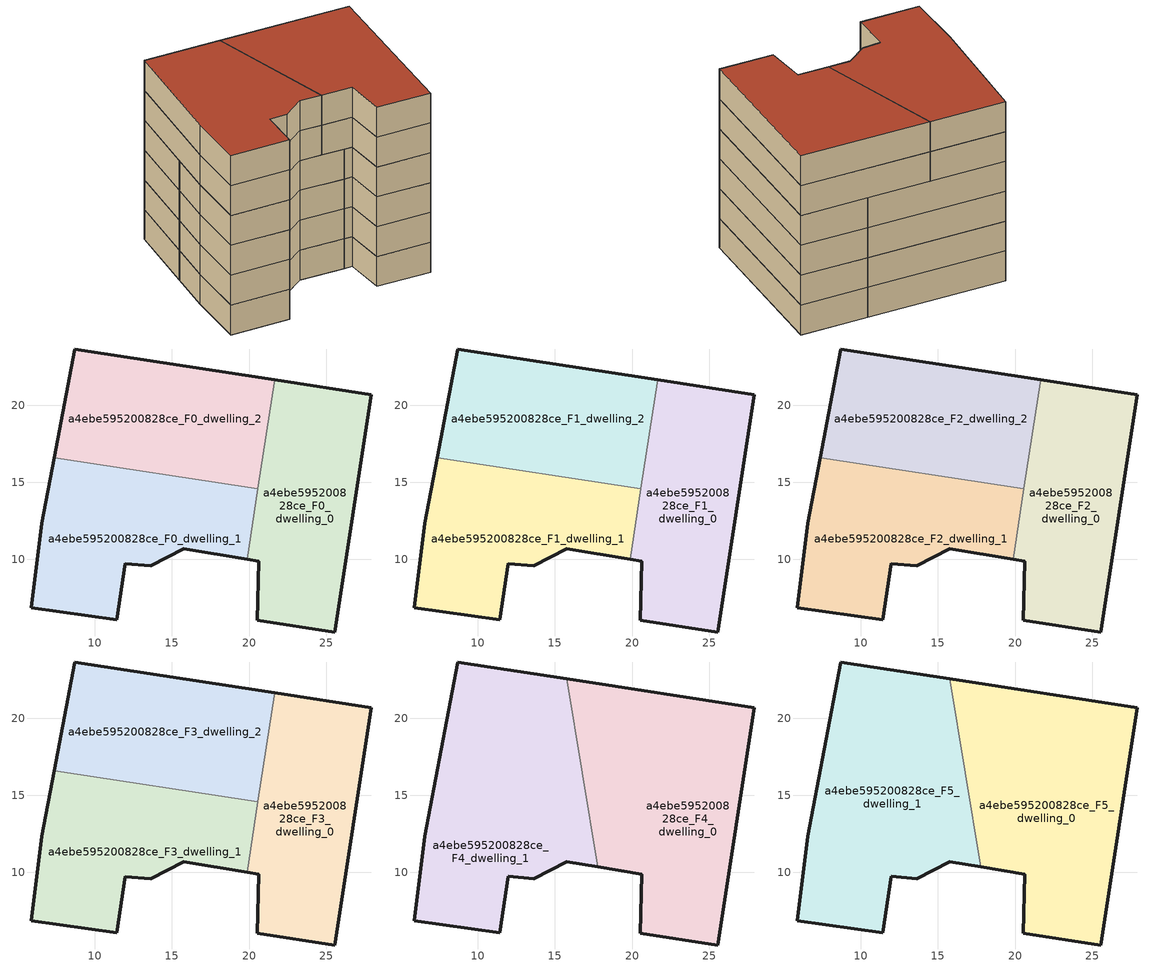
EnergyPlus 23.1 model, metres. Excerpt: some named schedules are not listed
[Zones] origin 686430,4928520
a4ebe595200828ce_F0_dwelling_0
 floor ground (EU_floor_Construction): 25.56,5.3 27.92,20.69 21.66,21.65 19.88,10.02 20.63,9.9 20.52,6.07 z0
 wall outside (EU_wall_Construction): 21.66,21.65 27.92,20.69 25.56,5.3 20.52,6.07 20.63,9.9 19.88,10.02 z0:3
 wall to a4ebe595200828ce_F0_dwelling_2 (EU_wall_Construction): 20.57,14.57 21.66,21.65 z0:3
 wall to a4ebe595200828ce_F0_dwelling_1 (EU_wall_Construction): 19.88,10.02 20.57,14.57 z0:3
a4ebe595200828ce_F0_dwelling_1
 floor ground (EU_floor_Construction): 19.88,10.02 20.57,14.57 7.37,16.59 6.57,12.36 5.88,6.88 11.43,6.08 11.96,9.74 11.98,9.74 13.64,9.58 15.75,10.69 z0
 wall outside (EU_wall_Construction): 11.42,6.08 5.88,6.88 6.57,12.36 7.37,16.59 / 19.88,10.02 15.75,10.69 13.64,9.58 11.98,9.74 11.96,9.74 11.43,6.08 z0:3; 11.42,6.08,3 11.43,6.08,0 11.42,6.08,0
 wall to a4ebe595200828ce_F0_dwelling_2 (EU_wall_Construction): 7.37,16.59 20.57,14.57 z0:3
a4ebe595200828ce_F0_dwelling_2
 floor ground (EU_floor_Construction): 20.57,14.57 21.66,21.65 8.69,23.64 7.37,16.59 z0
 wall outside (EU_wall_Construction): 7.37,16.59 8.69,23.64 21.66,21.65 z0:3
a4ebe595200828ce_F1_dwelling_0
 floor to a4ebe595200828ce_F0_dwelling_0 (EU_floor_Construction): 25.56,5.3 27.92,20.69 21.66,21.65 19.88,10.02 20.63,9.9 20.52,6.07 z3
 wall outside (EU_wall_Construction): 21.66,21.65 27.92,20.69 25.56,5.3 20.52,6.07 20.63,9.9 19.88,10.02 z3:6
 wall to a4ebe595200828ce_F1_dwelling_2 (EU_wall_Construction): 20.57,14.57 21.66,21.65 z3:6
 wall to a4ebe595200828ce_F1_dwelling_1 (EU_wall_Construction): 19.88,10.02 20.57,14.57 z3:6
a4ebe595200828ce_F1_dwelling_1
 floor to a4ebe595200828ce_F0_dwelling_1 (EU_floor_Construction): 19.88,10.02 20.57,14.57 7.37,16.59 6.57,12.36 5.88,6.88 11.42,6.08 11.96,9.74 11.98,9.74 13.64,9.58 15.75,10.69 z3
 wall outside (EU_wall_Construction): 11.42,6.08 5.88,6.88 6.57,12.36 7.37,16.59 / 19.88,10.02 15.75,10.69 13.64,9.58 11.98,9.74 11.96,9.74 11.43,6.08 z3:6; 11.42,6.08,6 11.43,6.08,3 11.42,6.08,3
 wall to a4ebe595200828ce_F1_dwelling_2 (EU_wall_Construction): 7.37,16.59 20.57,14.57 z3:6
a4ebe595200828ce_F1_dwelling_2
 floor to a4ebe595200828ce_F0_dwelling_2 (EU_floor_Construction): 20.57,14.57 21.66,21.65 8.69,23.64 7.37,16.59 z3
 wall outside (EU_wall_Construction): 7.37,16.59 8.69,23.64 21.66,21.65 z3:6
a4ebe595200828ce_F2_dwelling_0
 floor to a4ebe595200828ce_F1_dwelling_0 (EU_floor_Construction): 25.56,5.3 27.92,20.69 21.66,21.65 19.88,10.02 20.63,9.9 20.52,6.07 z6
 wall outside (EU_wall_Construction): 21.66,21.65 27.92,20.69 25.56,5.3 20.52,6.07 20.63,9.9 19.88,10.02 z6:9
 wall to a4ebe595200828ce_F2_dwelling_2 (EU_wall_Construction): 20.57,14.57 21.66,21.65 z6:9
 wall to a4ebe595200828ce_F2_dwelling_1 (EU_wall_Construction): 19.88,10.02 20.57,14.57 z6:9
a4ebe595200828ce_F2_dwelling_1
 floor to a4ebe595200828ce_F1_dwelling_1 (EU_floor_Construction): 19.88,10.02 20.57,14.57 7.37,16.59 6.57,12.36 5.88,6.88 11.42,6.08 11.96,9.74 11.98,9.74 13.64,9.58 15.75,10.69 z6
 wall outside (EU_wall_Construction): 11.42,6.08 5.88,6.88 6.57,12.36 7.37,16.59 / 19.88,10.02 15.75,10.69 13.64,9.58 11.98,9.74 11.96,9.74 11.43,6.08 z6:9; 11.42,6.08,9 11.43,6.08,6 11.42,6.08,6
 wall to a4ebe595200828ce_F2_dwelling_2 (EU_wall_Construction): 7.37,16.59 20.57,14.57 z6:9
a4ebe595200828ce_F2_dwelling_2
 floor to a4ebe595200828ce_F1_dwelling_2 (EU_floor_Construction): 20.57,14.57 21.66,21.65 8.69,23.64 7.37,16.59 z6
 wall outside (EU_wall_Construction): 7.37,16.59 8.69,23.64 21.66,21.65 z6:9
a4ebe595200828ce_F3_dwelling_0
 floor to a4ebe595200828ce_F2_dwelling_0 (EU_floor_Construction): 25.56,5.3 27.92,20.69 21.66,21.65 19.88,10.02 20.63,9.9 20.52,6.07 z9
 wall outside (EU_wall_Construction): 21.66,21.65 27.92,20.69 25.56,5.3 20.52,6.07 20.63,9.9 19.88,10.02 z9:12
 wall to a4ebe595200828ce_F3_dwelling_2 (EU_wall_Construction): 20.57,14.57 21.66,21.65 z9:12
 wall to a4ebe595200828ce_F3_dwelling_1 (EU_wall_Construction): 19.88,10.02 20.57,14.57 z9:12
a4ebe595200828ce_F3_dwelling_1
 floor to a4ebe595200828ce_F2_dwelling_1 (EU_floor_Construction): 19.88,10.02 20.57,14.57 7.37,16.59 6.57,12.36 5.88,6.88 11.42,6.08 11.96,9.74 11.98,9.74 13.64,9.58 15.75,10.69 z9
 wall outside (EU_wall_Construction): 11.42,6.08 5.88,6.88 6.57,12.36 7.37,16.59 / 19.88,10.02 15.75,10.69 13.64,9.58 11.98,9.74 11.96,9.74 11.43,6.08 z9:12; 11.42,6.08,12 11.43,6.08,9 11.42,6.08,9
 wall to a4ebe595200828ce_F3_dwelling_2 (EU_wall_Construction): 7.37,16.59 20.57,14.57 z9:12
a4ebe595200828ce_F3_dwelling_2
 floor to a4ebe595200828ce_F2_dwelling_2 (EU_floor_Construction): 20.57,14.57 21.66,21.65 8.69,23.64 7.37,16.59 z9
 wall outside (EU_wall_Construction): 7.37,16.59 8.69,23.64 21.66,21.65 z9:12
a4ebe595200828ce_F4_dwelling_0
 floor to a4ebe595200828ce_F3_dwelling_0 (EU_floor_Construction): 25.56,5.3 27.92,20.69 21.66,21.65 19.88,10.02 20.63,9.9 20.52,6.07 z12
 floor to a4ebe595200828ce_F3_dwelling_1 (EU_floor_Construction): 19.88,10.02 20.57,14.57 17,15.12 17.78,10.36 z12
 floor to a4ebe595200828ce_F3_dwelling_2 (EU_floor_Construction): 20.57,14.57 21.66,21.65 15.78,22.55 17,15.12 z12
 wall outside (EU_wall_Construction): 15.78,22.55 27.92,20.69 25.56,5.3 20.52,6.07 20.63,9.9 17.78,10.36 z12:15
 wall to a4ebe595200828ce_F4_dwelling_1 (EU_wall_Construction): 17.78,10.36 15.78,22.55 z12:15
a4ebe595200828ce_F4_dwelling_1
 floor outside (EU_floor_Construction): 11.43,6.08 11.96,9.74 11.42,6.08 z12
 floor to a4ebe595200828ce_F3_dwelling_1 (EU_floor_Construction): 17.78,10.36 17,15.12 7.37,16.59 6.57,12.36 5.88,6.88 11.42,6.08 11.96,9.74 11.98,9.74 13.64,9.58 15.75,10.69 z12
 floor to a4ebe595200828ce_F3_dwelling_2 (EU_floor_Construction): 17,15.12 15.78,22.55 8.69,23.64 7.37,16.59 z12
 wall outside (EU_wall_Construction): 17.78,10.36 15.75,10.69 13.64,9.58 11.96,9.74 11.43,6.08 5.88,6.88 6.57,12.36 8.69,23.64 15.78,22.55 z12:15
a4ebe595200828ce_F5_dwelling_0
 floor to a4ebe595200828ce_F4_dwelling_0 (EU_floor_Construction): 25.56,5.3 27.92,20.69 15.78,22.55 17.78,10.36 20.63,9.9 20.52,6.07 z15
 wall outside (EU_wall_Construction): 15.78,22.55 27.92,20.69 25.56,5.3 20.52,6.07 20.63,9.9 17.78,10.36 z15:18
 wall to a4ebe595200828ce_F5_dwelling_1 (EU_wall_Construction): 17.78,10.36 15.78,22.55 z15:18
 roof outside (EU_roof_Construction): 27.92,20.69 25.56,5.3 20.52,6.07 20.63,9.9 17.78,10.36 15.78,22.55 z18
a4ebe595200828ce_F5_dwelling_1
 floor to a4ebe595200828ce_F4_dwelling_1 (EU_floor_Construction): 17.78,10.36 15.78,22.55 8.69,23.64 6.57,12.36 5.88,6.88 11.43,6.08 11.96,9.74 13.64,9.58 15.75,10.69 z15
 wall outside (EU_wall_Construction): 17.78,10.36 15.75,10.69 13.64,9.58 11.96,9.74 11.43,6.08 5.88,6.88 6.57,12.36 8.69,23.64 15.78,22.55 z15:18
 roof outside (EU_roof_Construction): 15.78,22.55 17.78,10.36 15.75,10.69 13.64,9.58 11.96,9.74 11.43,6.08 5.88,6.88 6.57,12.36 8.69,23.64 z18
[Building]
EU S2 Campaign: North Axis=0; Terrain=City; Solar Distribution=FullExterior
[Site:Location]
Bologna: Latitude=44.5; Longitude=11.25; Time Zone=1; Elevation=37
[SizingPeriod:WeatherFileDays]
AnnualSizingPeriod: Begin Month=1; Begin Day of Month=1; End Month=12; End Day of Month=31; Day of Week for Start Day=Monday; Use Weather File Daylight Saving Period=No; Use Weather File Rain and Snow Indicators=No
[MATERIAL]
EU_InternalMass_Material: Roughness=MediumRough; Thickness=0.1; Conductivity=1; Density=1800; Specific Heat=900; Thermal Absorptance=0.9; Solar Absorptance=0.7; Visible Absorptance=0.7
[MATERIAL:NOMASS] Roughness=MediumRough; Thermal Absorptance=0.9; Solar Absorptance=0.7; Visible Absorptance=0.7
Name | Thermal Resistance
EU_wall_NoMass | 0.905828
EU_roof_NoMass | 0.37593
EU_floor_NoMass | 0.67114
[CONSTRUCTION]
EU_wall_Construction: EU_wall_NoMass
EU_roof_Construction: EU_roof_NoMass
EU_floor_Construction: EU_floor_NoMass
EU_InternalMass_Construction: EU_InternalMass_Material
[ZONE] Type=1; Multiplier=1; Ceiling Height=autocalculate; Floor Area=autocalculate; Part of Total Floor Area=Yes
Name | Volume
a4ebe595200828ce_F0_dwelling_0; a4ebe595200828ce_F1_dwelling_0; a4ebe595200828ce_F2_dwelling_0; a4ebe595200828ce_F3_dwelling_0 | 284.588
a4ebe595200828ce_F4_dwelling_0; a4ebe595200828ce_F5_dwelling_0 | 426.858
a4ebe595200828ce_F0_dwelling_1 | 284.561
a4ebe595200828ce_F1_dwelling_1; a4ebe595200828ce_F2_dwelling_1; a4ebe595200828ce_F3_dwelling_1 | 284.514
a4ebe595200828ce_F4_dwelling_1; a4ebe595200828ce_F5_dwelling_1 | 426.848
a4ebe595200828ce_F0_dwelling_2; a4ebe595200828ce_F1_dwelling_2; a4ebe595200828ce_F2_dwelling_2; a4ebe595200828ce_F3_dwelling_2 | 284.552
[INTERNALMASS] Construction=EU_InternalMass_Construction
Name | Zone or ZoneList | Surface Area
a4ebe595200828ce_F0_dwelling_0_EU_InternalMass | a4ebe595200828ce_F0_dwelling_0 | 94.8633
a4ebe595200828ce_F0_dwelling_1_EU_InternalMass | a4ebe595200828ce_F0_dwelling_1 | 94.8549
a4ebe595200828ce_F0_dwelling_2_EU_InternalMass | a4ebe595200828ce_F0_dwelling_2 | 94.8501
a4ebe595200828ce_F1_dwelling_0_EU_InternalMass | a4ebe595200828ce_F1_dwelling_0 | 94.8633
a4ebe595200828ce_F1_dwelling_1_EU_InternalMass | a4ebe595200828ce_F1_dwelling_1 | 94.8549
a4ebe595200828ce_F1_dwelling_2_EU_InternalMass | a4ebe595200828ce_F1_dwelling_2 | 94.8501
a4ebe595200828ce_F2_dwelling_0_EU_InternalMass | a4ebe595200828ce_F2_dwelling_0 | 94.8633
a4ebe595200828ce_F2_dwelling_1_EU_InternalMass | a4ebe595200828ce_F2_dwelling_1 | 94.8549
a4ebe595200828ce_F2_dwelling_2_EU_InternalMass | a4ebe595200828ce_F2_dwelling_2 | 94.8501
a4ebe595200828ce_F3_dwelling_0_EU_InternalMass | a4ebe595200828ce_F3_dwelling_0 | 94.8633
a4ebe595200828ce_F3_dwelling_1_EU_InternalMass | a4ebe595200828ce_F3_dwelling_1 | 94.8549
a4ebe595200828ce_F3_dwelling_2_EU_InternalMass | a4ebe595200828ce_F3_dwelling_2 | 94.8501
a4ebe595200828ce_F4_dwelling_0_EU_InternalMass | a4ebe595200828ce_F4_dwelling_0 | 142.286
a4ebe595200828ce_F4_dwelling_1_EU_InternalMass | a4ebe595200828ce_F4_dwelling_1 | 142.283
a4ebe595200828ce_F5_dwelling_0_EU_InternalMass | a4ebe595200828ce_F5_dwelling_0 | 142.286
a4ebe595200828ce_F5_dwelling_1_EU_InternalMass | a4ebe595200828ce_F5_dwelling_1 | 142.283
[OTHEREQUIPMENT] Fuel Type=Electricity; Design Level Calculation Method=Watts/Area; Power per Zone Floor Area=1; Fraction Latent=0; Fraction Radiant=0; Fraction Lost=0; Carbon Dioxide Generation Rate=0; EndUse Subcategory=EU_Step8_InternalGains
Name | Zone or ZoneList or Space or SpaceList | Schedule
EU_Step8_InternalGain_a4ebe595200828ce_F0_dwelling_0_f000 | a4ebe595200828ce_F0_dwelling_0 | EU_Step8_GainSchedule_a4ebe595200828ce_F0_dwelling_0_f000
EU_Step8_InternalGain_a4ebe595200828ce_F0_dwelling_1_f000 | a4ebe595200828ce_F0_dwelling_1 | EU_Step8_GainSchedule_a4ebe595200828ce_F0_dwelling_1_f000
EU_Step8_InternalGain_a4ebe595200828ce_F0_dwelling_2_f000 | a4ebe595200828ce_F0_dwelling_2 | EU_Step8_GainSchedule_a4ebe595200828ce_F0_dwelling_2_f000
EU_Step8_InternalGain_a4ebe595200828ce_F1_dwelling_0_f000 | a4ebe595200828ce_F1_dwelling_0 | EU_Step8_GainSchedule_a4ebe595200828ce_F1_dwelling_0_f000
EU_Step8_InternalGain_a4ebe595200828ce_F1_dwelling_1_f000 | a4ebe595200828ce_F1_dwelling_1 | EU_Step8_GainSchedule_a4ebe595200828ce_F1_dwelling_1_f000
EU_Step8_InternalGain_a4ebe595200828ce_F1_dwelling_2_f000 | a4ebe595200828ce_F1_dwelling_2 | EU_Step8_GainSchedule_a4ebe595200828ce_F1_dwelling_2_f000
EU_Step8_InternalGain_a4ebe595200828ce_F2_dwelling_0_f000 | a4ebe595200828ce_F2_dwelling_0 | EU_Step8_GainSchedule_a4ebe595200828ce_F2_dwelling_0_f000
EU_Step8_InternalGain_a4ebe595200828ce_F2_dwelling_1_f000 | a4ebe595200828ce_F2_dwelling_1 | EU_Step8_GainSchedule_a4ebe595200828ce_F2_dwelling_1_f000
EU_Step8_InternalGain_a4ebe595200828ce_F2_dwelling_2_f000 | a4ebe595200828ce_F2_dwelling_2 | EU_Step8_GainSchedule_a4ebe595200828ce_F2_dwelling_2_f000
EU_Step8_InternalGain_a4ebe595200828ce_F3_dwelling_0_f000 | a4ebe595200828ce_F3_dwelling_0 | EU_Step8_GainSchedule_a4ebe595200828ce_F3_dwelling_0_f000
EU_Step8_InternalGain_a4ebe595200828ce_F3_dwelling_1_f000 | a4ebe595200828ce_F3_dwelling_1 | EU_Step8_GainSchedule_a4ebe595200828ce_F3_dwelling_1_f000
EU_Step8_InternalGain_a4ebe595200828ce_F3_dwelling_2_f000 | a4ebe595200828ce_F3_dwelling_2 | EU_Step8_GainSchedule_a4ebe595200828ce_F3_dwelling_2_f000
EU_Step8_InternalGain_a4ebe595200828ce_F4_dwelling_0_f000 | a4ebe595200828ce_F4_dwelling_0 | EU_Step8_GainSchedule_a4ebe595200828ce_F4_dwelling_0_f000
EU_Step8_InternalGain_a4ebe595200828ce_F4_dwelling_1_f000 | a4ebe595200828ce_F4_dwelling_1 | EU_Step8_GainSchedule_a4ebe595200828ce_F4_dwelling_1_f000
EU_Step8_InternalGain_a4ebe595200828ce_F5_dwelling_0_f000 | a4ebe595200828ce_F5_dwelling_0 | EU_Step8_GainSchedule_a4ebe595200828ce_F5_dwelling_0_f000
EU_Step8_InternalGain_a4ebe595200828ce_F5_dwelling_1_f000 | a4ebe595200828ce_F5_dwelling_1 | EU_Step8_GainSchedule_a4ebe595200828ce_F5_dwelling_1_f000
[ZONEVENTILATION:DESIGNFLOWRATE] Schedule=EU_AlwaysOn; Design Flow Rate Calculation Method=AirChanges/Hour; Air Changes per Hour=0.73129; Ventilation Type=Natural; Fan Pressure Rise=0; Fan Total Efficiency=1; Constant Term Coefficient=1; Temperature Term Coefficient=0; Velocity Term Coefficient=0; Velocity Squared Term Coefficient=0; Minimum Indoor Temperature=-100; Maximum Indoor Temperature=100; Delta Temperature=-100; Minimum Outdoor Temperature=-100; Maximum Outdoor Temperature=100; Maximum Wind Speed=40
Name | Zone or ZoneList or Space or SpaceList
EU_ConstantAir_a4ebe595200828ce_F0_dwelling_0 | a4ebe595200828ce_F0_dwelling_0
EU_ConstantAir_a4ebe595200828ce_F0_dwelling_1 | a4ebe595200828ce_F0_dwelling_1
EU_ConstantAir_a4ebe595200828ce_F0_dwelling_2 | a4ebe595200828ce_F0_dwelling_2
EU_ConstantAir_a4ebe595200828ce_F1_dwelling_0 | a4ebe595200828ce_F1_dwelling_0
EU_ConstantAir_a4ebe595200828ce_F1_dwelling_1 | a4ebe595200828ce_F1_dwelling_1
EU_ConstantAir_a4ebe595200828ce_F1_dwelling_2 | a4ebe595200828ce_F1_dwelling_2
EU_ConstantAir_a4ebe595200828ce_F2_dwelling_0 | a4ebe595200828ce_F2_dwelling_0
EU_ConstantAir_a4ebe595200828ce_F2_dwelling_1 | a4ebe595200828ce_F2_dwelling_1
EU_ConstantAir_a4ebe595200828ce_F2_dwelling_2 | a4ebe595200828ce_F2_dwelling_2
EU_ConstantAir_a4ebe595200828ce_F3_dwelling_0 | a4ebe595200828ce_F3_dwelling_0
EU_ConstantAir_a4ebe595200828ce_F3_dwelling_1 | a4ebe595200828ce_F3_dwelling_1
EU_ConstantAir_a4ebe595200828ce_F3_dwelling_2 | a4ebe595200828ce_F3_dwelling_2
EU_ConstantAir_a4ebe595200828ce_F4_dwelling_0 | a4ebe595200828ce_F4_dwelling_0
EU_ConstantAir_a4ebe595200828ce_F4_dwelling_1 | a4ebe595200828ce_F4_dwelling_1
EU_ConstantAir_a4ebe595200828ce_F5_dwelling_0 | a4ebe595200828ce_F5_dwelling_0
EU_ConstantAir_a4ebe595200828ce_F5_dwelling_1 | a4ebe595200828ce_F5_dwelling_1
[HVACTEMPLATE:THERMOSTAT] Constant Heating Setpoint=20; Constant Cooling Setpoint=50
EU_HeatOnly_a4ebe595200828ce_F0_dwelling_0; EU_HeatOnly_a4ebe595200828ce_F0_dwelling_1; EU_HeatOnly_a4ebe595200828ce_F0_dwelling_2; EU_HeatOnly_a4ebe595200828ce_F1_dwelling_0; EU_HeatOnly_a4ebe595200828ce_F1_dwelling_1; EU_HeatOnly_a4ebe595200828ce_F1_dwelling_2; EU_HeatOnly_a4ebe595200828ce_F2_dwelling_0; EU_HeatOnly_a4ebe595200828ce_F2_dwelling_1; EU_HeatOnly_a4ebe595200828ce_F2_dwelling_2; EU_HeatOnly_a4ebe595200828ce_F3_dwelling_0; EU_HeatOnly_a4ebe595200828ce_F3_dwelling_1; EU_HeatOnly_a4ebe595200828ce_F3_dwelling_2; EU_HeatOnly_a4ebe595200828ce_F4_dwelling_0; EU_HeatOnly_a4ebe595200828ce_F4_dwelling_1; EU_HeatOnly_a4ebe595200828ce_F5_dwelling_0; EU_HeatOnly_a4ebe595200828ce_F5_dwelling_1
[HVACTEMPLATE:ZONE:IDEALLOADSAIRSYSTEM] System Availability Schedule=EU_AlwaysOn; Maximum Heating Supply Air Temperature=50; Minimum Cooling Supply Air Temperature=13; Maximum Heating Supply Air Humidity Ratio=0.0156; Minimum Cooling Supply Air Humidity Ratio=0.0077; Heating Limit=NoLimit; Cooling Limit=NoLimit; Heating Availability Schedule=EU_AlwaysOn; Cooling Availability Schedule=EU_CoolingOff; Dehumidification Control Type=ConstantSensibleHeatRatio; Cooling Sensible Heat Ratio=0.7; Dehumidification Setpoint=60; Humidification Control Type=None; Humidification Setpoint=30; Outdoor Air Method=None; Outdoor Air Flow Rate per Person=0.00944; Outdoor Air Flow Rate per Zone Floor Area=0; Outdoor Air Flow Rate per Zone=0; Demand Controlled Ventilation Type=None; Outdoor Air Economizer Type=NoEconomizer; Heat Recovery Type=None; Sensible Heat Recovery Effectiveness=0.7; Latent Heat Recovery Effectiveness=0.65
Name | Template Thermostat
a4ebe595200828ce_F0_dwelling_0 | EU_HeatOnly_a4ebe595200828ce_F0_dwelling_0
a4ebe595200828ce_F0_dwelling_1 | EU_HeatOnly_a4ebe595200828ce_F0_dwelling_1
a4ebe595200828ce_F0_dwelling_2 | EU_HeatOnly_a4ebe595200828ce_F0_dwelling_2
a4ebe595200828ce_F1_dwelling_0 | EU_HeatOnly_a4ebe595200828ce_F1_dwelling_0
a4ebe595200828ce_F1_dwelling_1 | EU_HeatOnly_a4ebe595200828ce_F1_dwelling_1
a4ebe595200828ce_F1_dwelling_2 | EU_HeatOnly_a4ebe595200828ce_F1_dwelling_2
a4ebe595200828ce_F2_dwelling_0 | EU_HeatOnly_a4ebe595200828ce_F2_dwelling_0
a4ebe595200828ce_F2_dwelling_1 | EU_HeatOnly_a4ebe595200828ce_F2_dwelling_1
a4ebe595200828ce_F2_dwelling_2 | EU_HeatOnly_a4ebe595200828ce_F2_dwelling_2
a4ebe595200828ce_F3_dwelling_0 | EU_HeatOnly_a4ebe595200828ce_F3_dwelling_0
a4ebe595200828ce_F3_dwelling_1 | EU_HeatOnly_a4ebe595200828ce_F3_dwelling_1
a4ebe595200828ce_F3_dwelling_2 | EU_HeatOnly_a4ebe595200828ce_F3_dwelling_2
a4ebe595200828ce_F4_dwelling_0 | EU_HeatOnly_a4ebe595200828ce_F4_dwelling_0
a4ebe595200828ce_F4_dwelling_1 | EU_HeatOnly_a4ebe595200828ce_F4_dwelling_1
a4ebe595200828ce_F5_dwelling_0 | EU_HeatOnly_a4ebe595200828ce_F5_dwelling_0
a4ebe595200828ce_F5_dwelling_1 | EU_HeatOnly_a4ebe595200828ce_F5_dwelling_1
[SIZING:ZONE] Zone Cooling Design Supply Air Temperature Input Method=SupplyAirTemperature; Zone Cooling Design Supply Air Temperature=13; Zone Heating Design Supply Air Temperature Input Method=SupplyAirTemperature; Zone Heating Design Supply Air Temperature=50; Zone Cooling Design Supply Air Humidity Ratio=0.008; Zone Heating Design Supply Air Humidity Ratio=0.008; Cooling Design Air Flow Method=DesignDay; Cooling Design Air Flow Rate=0; Cooling Minimum Air Flow per Zone Floor Area=0.000762; Cooling Minimum Air Flow=0; Cooling Minimum Air Flow Fraction=0.2; Heating Design Air Flow Method=DesignDay; Heating Design Air Flow Rate=0; Heating Maximum Air Flow per Zone Floor Area=0.002032; Heating Maximum Air Flow=0.141576; Heating Maximum Air Flow Fraction=0.3; Account for Dedicated Outdoor Air System=No; Dedicated Outdoor Air System Control Strategy=NeutralSupplyAir; Dedicated Outdoor Air Low Setpoint Temperature for Design=autosize; Dedicated Outdoor Air High Setpoint Temperature for Design=autosize; Zone Load Sizing Method=Sensible Load Only No Latent Load; Zone Latent Cooling Design Supply Air Humidity Ratio Input Method=HumidityRatioDifference; Zone Cooling Design Supply Air Humidity Ratio Difference=0.005; Zone Latent Heating Design Supply Air Humidity Ratio Input Method=HumidityRatioDifference; Zone Humidification Design Supply Air Humidity Ratio Difference=0.005
a4ebe595200828ce_F0_dwelling_0; a4ebe595200828ce_F0_dwelling_1; a4ebe595200828ce_F0_dwelling_2; a4ebe595200828ce_F1_dwelling_0; a4ebe595200828ce_F1_dwelling_1; a4ebe595200828ce_F1_dwelling_2; a4ebe595200828ce_F2_dwelling_0; a4ebe595200828ce_F2_dwelling_1; a4ebe595200828ce_F2_dwelling_2; a4ebe595200828ce_F3_dwelling_0; a4ebe595200828ce_F3_dwelling_1; a4ebe595200828ce_F3_dwelling_2
